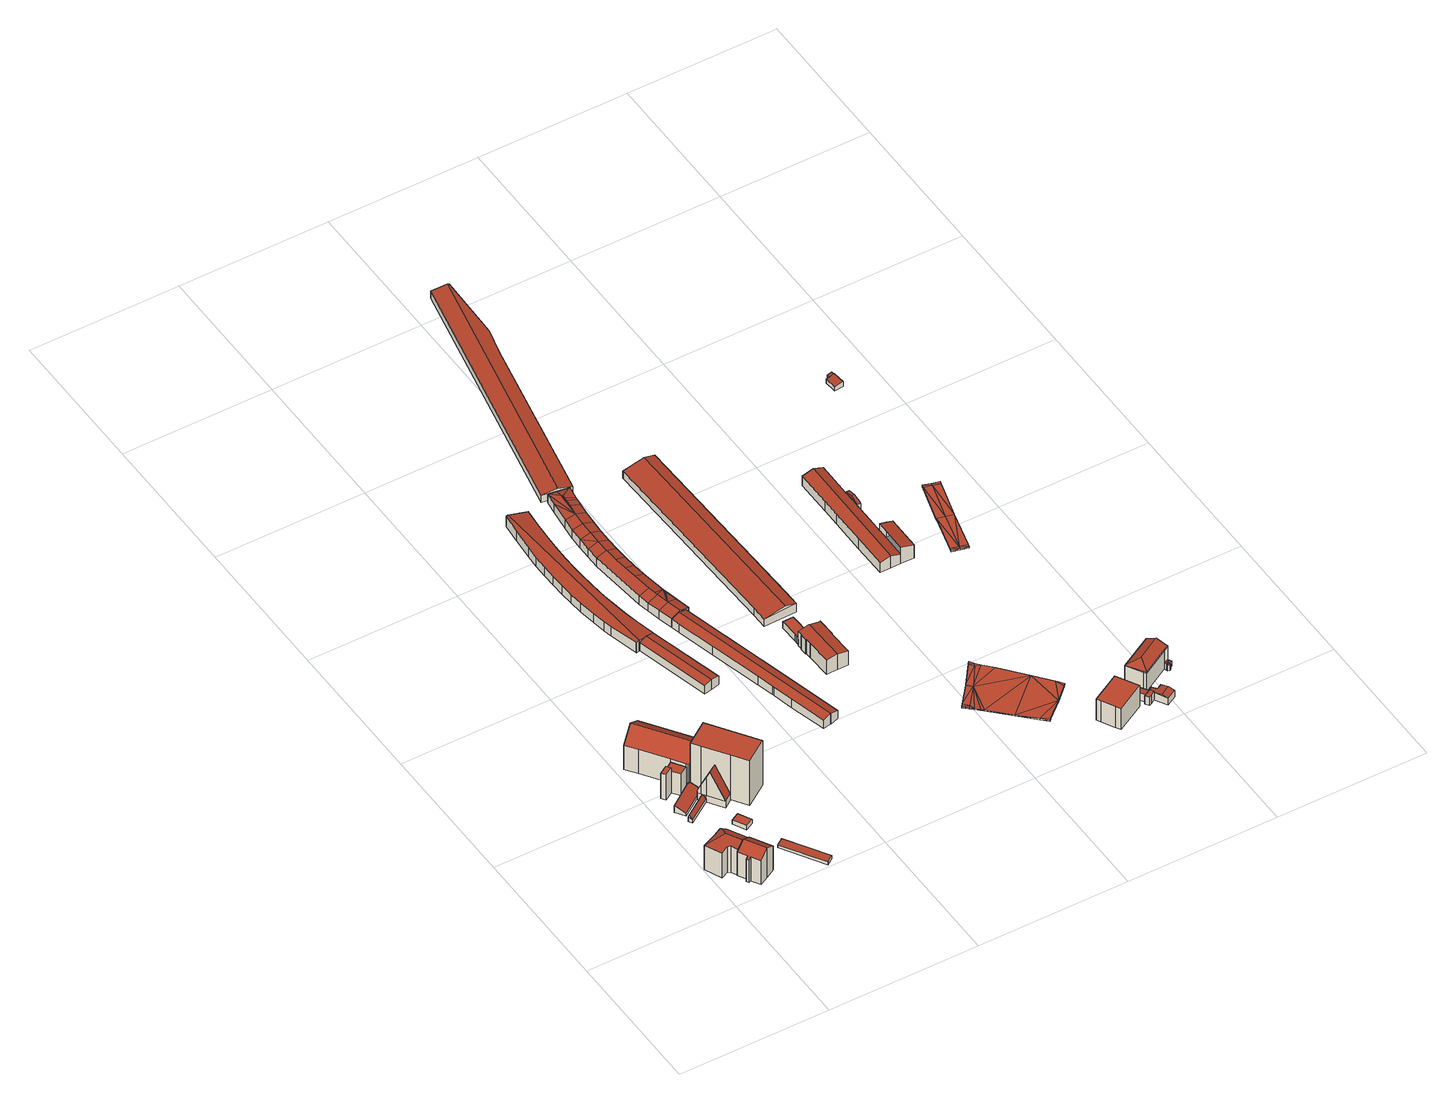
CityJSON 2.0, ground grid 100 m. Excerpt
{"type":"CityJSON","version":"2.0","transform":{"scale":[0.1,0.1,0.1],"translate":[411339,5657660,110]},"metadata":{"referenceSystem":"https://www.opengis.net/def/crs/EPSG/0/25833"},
"CityObjects":{
"building1":{"type":"Building","attributes":{"Dachtyp_tdc":"tdcFreeFormRoof","Gemeindeschluessel":14612000,"Dachneigung":10.43,"QualitaetDacherkennung":31,"Geometrietyp2DReferenz":"3000","measuredHeight":21.7,"function":"31001_9998","roofType":"5000"},"geometry":[{"type":"Solid","lod":"2","boundaries":[[[[0,1,2,3]],[[1,4,5,2]],[[4,6,7,5]],[[8,9,10,11,12,13,6,14]],[[15,16,8,14,4,1,0]],[[16,17,18,9,8]],[[6,4,14]],[[18,10,9]],[[15,17,16]],[[7,19,20,21,22,23,24,25,3,2,5]],[[6,13,19,7]],[[13,12,20,19]],[[12,11,21,20]],[[11,10,22,21]],[[10,18,23,22]],[[18,17,24,23]],[[17,15,25,24]],[[15,0,3,25]]]],"semantics":{"surfaces":[{"type":"WallSurface"},{"type":"RoofSurface"},{"type":"GroundSurface"}],"values":[[0,0,0,1,1,1,0,0,0,2,0,0,0,0,0,0,0,0]]}}]},
"building2":{"type":"Building","attributes":{"Dachtyp_tdc":"tdcGableRoof","Gemeindeschluessel":14612000,"Dachneigung":31.6,"QualitaetDacherkennung":66,"Geometrietyp2DReferenz":"3000","measuredHeight":22.95,"function":"31001_9998","roofType":"3100"},"geometry":[{"type":"Solid","lod":"2","boundaries":[[[[26,27,28,29]],[[27,30,31,28]],[[30,32,33,31]],[[32,34,35,33]],[[34,36,37,35]],[[36,38,39,37]],[[38,40,41,39]],[[40,42,43,41]],[[42,44,45,43]],[[44,46,47,45]],[[46,26,29,47]],[[42,40,38,36]],[[36,34,32,30,27,26,46,44,42]],[[29,28,31,33,35,37,39,41,43,45,47]]]],"semantics":{"surfaces":[{"type":"WallSurface"},{"type":"RoofSurface"},{"type":"GroundSurface"}],"values":[[0,0,0,0,0,0,0,0,0,0,0,1,1,2]]}}]},
"building3":{"type":"Building","attributes":{"Gemeindeschluessel":14612000,"Geometrietyp2DReferenz":"3000","function":"31001_2000","roofType":"9999"},"children":["building3-1","building3-2"]},
"building3-1":{"type":"BuildingPart","attributes":{"Dachtyp_tdc":"tdcPolyFlatRoof","Dachneigung":0,"QualitaetDacherkennung":58,"Geometrietyp2DReferenz":"3000","measuredHeight":19.87,"roofType":"1000"},"parents":["building3"],"geometry":[{"type":"MultiSurface","lod":"2","boundaries":[[[48,49,50,51,52]],[[49,53,54,50]],[[53,55,56,57,54]],[[55,53,49,48]],[[51,50,54,57]]],"semantics":{"surfaces":[{"type":"WallSurface"},{"type":"RoofSurface"},{"type":"GroundSurface"}],"values":[0,0,0,1,2]}}]},
"building3-2":{"type":"BuildingPart","attributes":{"Dachtyp_tdc":"tdcPolyFlatRoof","Dachneigung":0,"QualitaetDacherkennung":61,"Geometrietyp2DReferenz":"3000","measuredHeight":16.93,"roofType":"1000"},"parents":["building3"],"geometry":[{"type":"MultiSurface","lod":"2","boundaries":[[[58,59,60,61]],[[59,62,63,60]],[[62,52,51,63]],[[56,58,61,57]],[[56,52,62,59,58]],[[61,60,63,51,57]]],"semantics":{"surfaces":[{"type":"WallSurface"},{"type":"RoofSurface"},{"type":"GroundSurface"}],"values":[0,0,0,0,1,2]}}]},
"building4":{"type":"Building","attributes":{"Gemeindeschluessel":14612000,"Geometrietyp2DReferenz":"3000","function":"31001_2000","roofType":"9999"},"children":["building4-1","building4-2","building4-3"]},
"building4-1":{"type":"BuildingPart","attributes":{"Dachtyp_tdc":"tdcGableRoof","Dachneigung":23.73,"QualitaetDacherkennung":11,"Geometrietyp2DReferenz":"3000","measuredHeight":5.18,"roofType":"3100"},"parents":["building4"],"geometry":[{"type":"MultiSurface","lod":"2","boundaries":[[[64,65,66,67]],[[65,68,69,66]],[[68,70,71,69]],[[70,72,73,71]],[[74,75,76,77]],[[75,78,79,76]],[[78,80,81,79]],[[80,82,83,81]],[[82,84,85,83]],[[84,64,67,85]],[[80,78,75,74,72,70,68,65,64]],[[64,84,82,80]],[[67,66,69,71,73,77,76,79,81,83,85]]],"semantics":{"surfaces":[{"type":"WallSurface"},{"type":"RoofSurface"},{"type":"GroundSurface"}],"values":[0,0,0,0,0,0,0,0,0,0,1,1,2]}}]},
"building4-2":{"type":"BuildingPart","attributes":{"Dachtyp_tdc":"tdcGableRoof","Dachneigung":48.35,"QualitaetDacherkennung":16,"Geometrietyp2DReferenz":"3000","measuredHeight":4.82,"roofType":"3100"},"parents":["building4"],"geometry":[{"type":"MultiSurface","lod":"2","boundaries":[[[86,87,88,89]],[[87,90,91,88]],[[90,92,93,91]],[[90,87,94]],[[87,86,95,94]],[[92,90,94,95]],[[89,88,91,93]]],"semantics":{"surfaces":[{"type":"WallSurface"},{"type":"RoofSurface"},{"type":"GroundSurface"}],"values":[0,0,0,0,1,1,2]}}]},
"building4-3":{"type":"BuildingPart","attributes":{"Dachtyp_tdc":"tdcGableRoof","Dachneigung":63.85,"QualitaetDacherkennung":2,"Geometrietyp2DReferenz":"3000","measuredHeight":24.19,"roofType":"3100"},"parents":["building4"],"geometry":[{"type":"MultiSurface","lod":"2","boundaries":[[[96,97,86,89,98]],[[99,100,101,93,92]],[[100,102,74,77,101]],[[103,104,105,73,72]],[[104,96,98,105]],[[104,106,107,108]],[[109,110,111,112,107,106,113]],[[102,109,113,103]],[[103,113,106,104]],[[97,112,111,99]],[[96,108,107,112,97]],[[99,111,110,100]],[[100,110,109,102]],[[104,108,96]],[[98,89,93,101,77,73,105]]],"semantics":{"surfaces":[{"type":"WallSurface"},{"type":"RoofSurface"},{"type":"GroundSurface"}],"values":[0,0,0,0,0,1,1,0,0,0,0,0,0,0,2]}}]},
"building5":{"type":"Building","attributes":{"Dachtyp_tdc":"tdcPolyFlatRoof","Gemeindeschluessel":14612000,"Dachneigung":0,"QualitaetDacherkennung":74,"Geometrietyp2DReferenz":"3000","measuredHeight":3.45,"function":"31001_2000","roofType":"1000"},"geometry":[{"type":"Solid","lod":"2","boundaries":[[[[114,115,116,117]],[[115,118,119,116]],[[118,120,121,119]],[[120,114,117,121]],[[120,118,115,114]],[[117,116,119,121]]]],"semantics":{"surfaces":[{"type":"WallSurface"},{"type":"RoofSurface"},{"type":"GroundSurface"}],"values":[[0,0,0,0,1,2]]}}]},
"building6":{"type":"Building","attributes":{"Dachtyp_tdc":"tdcFreeFormRoof","Gemeindeschluessel":14612000,"Dachneigung":44.03,"QualitaetDacherkennung":47,"Geometrietyp2DReferenz":"3000","measuredHeight":28.09,"function":"31001_2000","roofType":"5000"},"geometry":[{"type":"Solid","lod":"2","boundaries":[[[[122,123,124,125]],[[126,127,128]],[[129,130,131,127,126]],[[132,133,130,129]],[[125,124,133,132]],[[134,135,136,137,138,139,140,141,142,143]],[[128,144,135,134]],[[144,145,136,135]],[[145,146,137,136]],[[146,147,138,137]],[[147,122,139,138]],[[122,125,140,139]],[[125,132,141,140]],[[132,129,142,141]],[[129,126,143,142]],[[126,128,134,143]],[[133,124,123,131,130]],[[128,127,131,123,122,147,146,145,144]]]],"semantics":{"surfaces":[{"type":"WallSurface"},{"type":"GroundSurface"},{"type":"RoofSurface"}],"values":[[0,0,0,0,0,1,0,0,0,0,0,0,0,0,0,0,2,2]]}}]},
"building7":{"type":"Building","attributes":{"Dachtyp_tdc":"tdcPolyFlatRoof","Gemeindeschluessel":14612000,"Dachneigung":4.52,"QualitaetDacherkennung":61,"Geometrietyp2DReferenz":"3000","measuredHeight":2.55,"function":"31001_2463","roofType":"2100"},"geometry":[{"type":"Solid","lod":"2","boundaries":[[[[148,149,150,151,152]],[[153,154,155,156,157]],[[152,151,154,153]],[[151,150,155,154]],[[150,149,156,155]],[[149,148,157,156]],[[148,152,153,157]]]],"semantics":{"surfaces":[{"type":"RoofSurface"},{"type":"GroundSurface"},{"type":"WallSurface"}],"values":[[0,1,2,2,2,2,2]]}}]},
"building8":{"type":"Building","attributes":{"Dachtyp_tdc":"tdcPolyFlatRoof","Gemeindeschluessel":14612000,"Dachneigung":0,"QualitaetDacherkennung":86,"Geometrietyp2DReferenz":"3000","measuredHeight":35.13,"function":"31001_2000","roofType":"1000"},"geometry":[{"type":"Solid","lod":"2","boundaries":[[[[158,159,160,161]],[[159,162,163,160]],[[162,164,165,163]],[[164,166,167,165]],[[166,168,169,167]],[[168,158,161,169]],[[168,166,164,162,159,158]],[[161,160,163,165,167,169]]]],"semantics":{"surfaces":[{"type":"WallSurface"},{"type":"RoofSurface"},{"type":"GroundSurface"}],"values":[[0,0,0,0,0,0,1,2]]}}]},
"building9":{"type":"Building","attributes":{"Dachtyp_tdc":"tdcFreeFormRoof","Gemeindeschluessel":14612000,"Dachneigung":14.2,"QualitaetDacherkennung":96,"Geometrietyp2DReferenz":"3000","measuredHeight":7.87,"function":"31001_2000","roofType":"5000"},"geometry":[{"type":"Solid","lod":"2","boundaries":[[[[170,171,172,173]],[[171,174,175,172]],[[174,176,177,175]],[[176,178,179,177]],[[178,180,181,179]],[[180,182,183,181]],[[174,171,170,184]],[[182,180,178,176,174,184,185]],[[183,186,187,173,172,175,177,179,181]],[[184,170,173,187]],[[182,185,186,183]],[[185,184,187,186]]]],"semantics":{"surfaces":[{"type":"WallSurface"},{"type":"RoofSurface"},{"type":"GroundSurface"}],"values":[[0,0,0,0,0,0,1,1,2,0,0,0]]}}]},
"building10":{"type":"Building","attributes":{"Dachtyp_tdc":"tdcFreeFormRoof","Gemeindeschluessel":14612000,"Dachneigung":10.04,"QualitaetDacherkennung":33,"Geometrietyp2DReferenz":"3000","measuredHeight":8.33,"function":"31001_2000","roofType":"5000"},"geometry":[{"type":"Solid","lod":"2","boundaries":[[[[188,189,190,191]],[[189,192,193,190]],[[192,194,195,193]],[[194,196,197,195]],[[196,198,199,197]],[[198,200,201,199]],[[200,202,203,201]],[[202,204,205,203]],[[204,206,207,205]],[[206,208,209,207]],[[208,210,211,209]],[[210,212,213,211]],[[212,214,215,213]],[[214,216,217,215]],[[216,218,219,217]],[[218,220,221,219]],[[220,222,223,221]],[[222,224,225,223]],[[224,226,227,225]],[[226,228,229,227]],[[228,230,231,229]],[[230,232,233,231]],[[232,234,235,233]],[[234,236,237,235]],[[236,238,239,237]],[[238,240,241,239]],[[240,242,243,241]],[[242,244,245,243]],[[244,246,247,245]],[[246,248,249,247]],[[248,250,251,249]],[[250,252,253,251]],[[252,254,255,253]],[[254,256,257,255]],[[256,188,191,257]],[[240,238,236,234,232,230,258,259,256,254,252,250,248,246,244,242]],[[196,194,192,189,188,259,258,228,226,224,222,220,218,216,214,212,210,208,206,204,202,200,198]],[[230,228,258]],[[188,256,259]],[[191,190,193,195,197,199,201,203,205,207,209,211,213,215,217,219,221,223,225,227,229,231,233,235,237,239,241,243,245,247,249,251,253,255,257]]]],"semantics":{"surfaces":[{"type":"WallSurface"},{"type":"RoofSurface"},{"type":"GroundSurface"}],"values":[[0,0,0,0,0,0,0,0,0,0,0,0,0,0,0,0,0,0,0,0,0,0,0,0,0,0,0,0,0,0,0,0,0,0,0,1,1,0,0,2]]}}]},
"building11":{"type":"Building","attributes":{"Dachtyp_tdc":"tdcGableRoof","Gemeindeschluessel":14612000,"Dachneigung":17.45,"QualitaetDacherkennung":96,"Geometrietyp2DReferenz":"3000","measuredHeight":8.22,"function":"31001_2000","roofType":"3100"},"geometry":[{"type":"Solid","lod":"2","boundaries":[[[[260,261,262,263]],[[261,264,265,262]],[[264,266,267,265]],[[266,268,269,267]],[[268,270,271,269]],[[270,272,273,271]],[[272,274,275,273]],[[274,276,277,275]],[[276,278,279,277]],[[278,280,281,279]],[[280,282,283,281]],[[282,284,285,283]],[[284,286,287,285]],[[286,288,289,287]],[[288,290,291,289]],[[290,260,263,291]],[[286,284,282,280,278,276,274]],[[274,272,270,268,266,264,261,260,290,288,286]],[[263,262,265,267,269,271,273,275,277,279,281,283,285,287,289,291]]]],"semantics":{"surfaces":[{"type":"WallSurface"},{"type":"RoofSurface"},{"type":"GroundSurface"}],"values":[[0,0,0,0,0,0,0,0,0,0,0,0,0,0,0,0,1,1,2]]}}]},
"building12":{"type":"Building","attributes":{"Dachtyp_tdc":"tdcFreeFormRoof","Gemeindeschluessel":14612000,"Dachneigung":17.55,"QualitaetDacherkennung":87,"Geometrietyp2DReferenz":"3000","measuredHeight":8.69,"function":"31001_2000","roofType":"5000"},"geometry":[{"type":"Solid","lod":"2","boundaries":[[[[292,293,294,295]],[[293,296,297,294]],[[296,298,299,297]],[[298,300,301,299]],[[300,302,303,301]],[[302,304,305,303]],[[304,306,307,305]],[[306,308,309,307]],[[308,310,311,309]],[[310,312,313,311]],[[312,314,315,313]],[[314,316,317,315]],[[316,318,319,317]],[[318,320,321,319]],[[320,322,323,321]],[[322,324,325,323]],[[324,272,326,325]],[[272,327,328,326]],[[327,329,330,328]],[[329,331,332,330]],[[331,333,334,332]],[[333,335,336,334]],[[337,338,339,340,341,342,333,331]],[[343,344,337,331,329]],[[345,343,329,327]],[[346,347,345,327,272]],[[335,348,349,336]],[[348,350,351,349]],[[350,352,353,351]],[[352,354,355,353]],[[354,356,357,355]],[[356,358,359,357]],[[358,292,295,359]],[[324,346,272]],[[346,324,322]],[[347,346,322,320]],[[318,347,320]],[[316,345,347]],[[316,343,345]],[[343,316,344]],[[338,337,344,316,314]],[[339,338,314,312]],[[340,339,312,310]],[[341,340,310,308]],[[360,361,342,341,308,306]],[[362,360,306,304]],[[363,362,304,302]],[[364,365,363,302,300]],[[366,364,300,298]],[[367,366,298,296]],[[368,367,296,293]],[[369,368,293,292]],[[370,369,292,358]],[[370,358,356]],[[370,368,369]],[[370,367,368]],[[370,366,367]],[[370,364,366]],[[370,365,364]],[[356,365,370]],[[354,365,356]],[[365,354,352]],[[363,365,352,350]],[[362,363,350,348]],[[362,348,360]],[[348,361,360]],[[361,348,335]],[[342,361,335,333]],[[336,349,351,353,355,357,359,295,294,297,299,301,303,305,307,309,311,313,315,317,319,321,323,325,326,328,330,332,334]],[[316,347,318]]]],"semantics":{"surfaces":[{"type":"WallSurface"},{"type":"RoofSurface"},{"type":"GroundSurface"}],"values":[[0,0,0,0,0,0,0,0,0,0,0,0,0,0,0,0,0,0,0,0,0,0,1,1,1,1,0,0,0,0,0,0,0,0,0,1,1,1,1,1,1,1,1,1,1,1,1,1,1,1,1,1,1,1,1,1,1,1,1,1,1,1,1,1,1,1,1,1,2,1]]}}]},
"building13":{"type":"Building","attributes":{"Gemeindeschluessel":14612000,"Geometrietyp2DReferenz":"3000","function":"31001_2000","roofType":"9999"},"children":["building13-1","building13-2"]},
"building13-1":{"type":"BuildingPart","attributes":{"Dachtyp_tdc":"tdcGableRoof","Dachneigung":11.07,"QualitaetDacherkennung":82,"Geometrietyp2DReferenz":"3000","measuredHeight":12.51,"roofType":"3100"},"parents":["building13"],"geometry":[{"type":"MultiSurface","lod":"2","boundaries":[[[371,372,373,374]],[[372,375,376,373]],[[375,377,378,376]],[[377,379,380,378]],[[379,381,382,380]],[[381,383,384,382]],[[383,385,386,384]],[[385,387,388,389,386]],[[390,391,392,393,394]],[[391,395,396,392]],[[397,387,385,383,381,379,377,375,372,371]],[[371,398,399,400,401,395,391,390,397]],[[396,402,403,404,405,374,373,376,378,380,382,384,386,389,406,393,392]],[[395,401,402,396]],[[401,400,403,402]],[[400,399,404,403]],[[399,398,405,404]],[[398,371,374,405]]],"semantics":{"surfaces":[{"type":"WallSurface"},{"type":"RoofSurface"},{"type":"GroundSurface"}],"values":[0,0,0,0,0,0,0,0,0,0,1,1,2,0,0,0,0,0]}}]},
"building13-2":{"type":"BuildingPart","attributes":{"Dachtyp_tdc":"tdcPolyFlatRoof","Dachneigung":0,"QualitaetDacherkennung":95,"Geometrietyp2DReferenz":"3000","measuredHeight":4.83,"roofType":"1000"},"parents":["building13"],"geometry":[{"type":"MultiSurface","lod":"2","boundaries":[[[388,407,408,389]],[[407,409,410,408]],[[409,411,412,410]],[[411,413,414,412]],[[413,415,416,414]],[[415,417,418,416]],[[417,394,393,418]],[[417,415,413,411,409,407,388,419,394]],[[393,406,389,408,410,412,414,416,418]]],"semantics":{"surfaces":[{"type":"WallSurface"},{"type":"RoofSurface"},{"type":"GroundSurface"}],"values":[0,0,0,0,0,0,0,1,2]}}]},
"building14":{"type":"Building","attributes":{"Dachtyp_tdc":"tdcFreeFormRoof","Gemeindeschluessel":14612000,"Dachneigung":11.44,"QualitaetDacherkennung":81,"Geometrietyp2DReferenz":"3000","measuredHeight":8.37,"function":"31001_2000","roofType":"5000"},"geometry":[{"type":"Solid","lod":"2","boundaries":[[[[420,421,422,423]],[[421,424,425,422]],[[424,426,427,425]],[[426,428,429,427]],[[428,430,431,429]],[[430,432,433,431]],[[432,420,423,433]],[[426,424,421,434,435]],[[428,435,434,420,432,430]],[[421,420,434]],[[428,426,435]],[[423,422,425,427,429,431,433]]]],"semantics":{"surfaces":[{"type":"WallSurface"},{"type":"RoofSurface"},{"type":"GroundSurface"}],"values":[[0,0,0,0,0,0,0,1,1,0,0,2]]}}]},
"building15":{"type":"Building","attributes":{"Dachtyp_tdc":"tdcFreeFormRoof","Gemeindeschluessel":14612000,"Dachneigung":10.99,"QualitaetDacherkennung":85,"Geometrietyp2DReferenz":"3000","measuredHeight":7.46,"function":"31001_2000","roofType":"5000"},"geometry":[{"type":"Solid","lod":"2","boundaries":[[[[436,437,438,439]],[[437,440,441,438]],[[440,442,443,441]],[[442,444,445,443]],[[446,447,436,448]],[[440,437,447,446,444,442]],[[448,444,446]],[[437,436,447]],[[445,449,439,438,441,443]],[[444,448,449,445]],[[448,436,439,449]]]],"semantics":{"surfaces":[{"type":"WallSurface"},{"type":"RoofSurface"},{"type":"GroundSurface"}],"values":[[0,0,0,0,1,1,0,0,2,0,0]]}}]},
"building16":{"type":"Building","attributes":{"Erfassungsdatum_Objekt":"2021-12-02","BodenHoehe":115.44,"gemHoehe":0,"BauwerkHoehe":1,"Gemeindeschluessel":"14612000","Geometrietyp2DReferenz":"3000","measuredHeight":1,"function":"53001_1800"},"geometry":[{"type":"MultiSurface","lod":"2","boundaries":[[[450,451,452]],[[452,451,453]],[[452,453,454]],[[455,451,456]],[[456,451,457]],[[458,459,460]],[[450,457,451]],[[461,462,463]],[[461,463,464]],[[464,463,465]],[[464,465,466]],[[467,466,465]],[[467,465,459]],[[467,459,468]],[[468,459,458]],[[468,458,469]],[[470,463,462]],[[465,463,470]],[[465,470,471]],[[465,471,472]],[[456,473,455]],[[465,472,450]],[[465,450,474]],[[465,474,460]],[[465,460,459]],[[450,472,457]],[[462,461,475]],[[462,475,476]],[[461,464,477]],[[461,477,475]],[[464,466,478]],[[464,478,477]],[[466,467,479]],[[466,479,478]],[[467,468,480]],[[467,480,479]],[[468,469,481]],[[468,481,480]],[[469,458,482]],[[469,482,481]],[[458,460,483]],[[458,483,482]],[[460,474,484]],[[460,484,483]],[[474,450,485]],[[474,485,484]],[[450,452,486]],[[450,486,485]],[[452,454,487]],[[452,487,486]],[[454,453,488]],[[454,488,487]],[[453,451,489]],[[453,489,488]],[[451,455,490]],[[451,490,489]],[[455,491,490]],[[473,456,492]],[[473,492,491]],[[456,457,493]],[[456,493,492]],[[457,472,494]],[[457,494,493]],[[472,471,495]],[[472,495,494]],[[471,470,496]],[[471,496,495]],[[470,462,476]],[[470,476,496]],[[455,473,491]],[[497,476,475]],[[477,497,475]],[[498,497,477]],[[478,498,477]],[[498,478,479]],[[499,498,479]],[[480,499,479]],[[482,499,480]],[[481,482,480]],[[476,497,496]],[[496,497,498]],[[495,496,498]],[[494,495,498]],[[490,491,492]],[[485,494,498]],[[483,484,498]],[[499,483,498]],[[493,494,485]],[[489,493,485]],[[486,489,485]],[[488,489,486]],[[487,488,486]],[[492,489,490]],[[493,489,492]],[[483,499,482]],[[484,485,498]]],"semantics":{"surfaces":[{"type":"RoofSurface"},{"type":"WallSurface"},{"type":"GroundSurface"}],"values":[0,0,0,0,0,0,0,0,0,0,0,0,0,0,0,0,0,0,0,0,0,0,0,0,0,0,1,1,1,1,1,1,1,1,1,1,1,1,1,1,1,1,1,1,1,1,1,1,1,1,1,1,1,1,1,1,1,1,1,1,1,1,1,1,1,1,1,1,1,1,2,2,2,2,2,2,2,2,2,2,2,2,2,2,2,2,2,2,2,2,2,2,2,2,2,2]}}]},
"building17":{"type":"Building","attributes":{"Dachtyp_tdc":"tdcPolyFlatRoof","Gemeindeschluessel":14612000,"Dachneigung":0,"QualitaetDacherkennung":19,"Geometrietyp2DReferenz":"3000","measuredHeight":16.51,"function":"31001_9998","roofType":"1000"},"geometry":[{"type":"Solid","lod":"2","boundaries":[[[[500,501,502,503]],[[501,504,505,502]],[[504,506,507,505]],[[506,508,509,507]],[[508,510,511,509]],[[510,500,503,511]],[[510,508,506,504,501,500]],[[503,502,505,507,509,511]]]],"semantics":{"surfaces":[{"type":"WallSurface"},{"type":"RoofSurface"},{"type":"GroundSurface"}],"values":[[0,0,0,0,0,0,1,2]]}}]},
"building18":{"type":"Building","attributes":{"Dachtyp_tdc":"tdcPolyFlatRoof","Gemeindeschluessel":14612000,"Dachneigung":7.41,"QualitaetDacherkennung":74,"Geometrietyp2DReferenz":"3000","measuredHeight":6.03,"function":"31001_9998","roofType":"2100"},"geometry":[{"type":"Solid","lod":"2","boundaries":[[[[512,513,514,515]],[[513,516,517,514]],[[516,518,519,517]],[[518,520,521,519]],[[520,512,515,521]],[[520,518,516,513,512]],[[515,514,517,519,521]]]],"semantics":{"surfaces":[{"type":"WallSurface"},{"type":"RoofSurface"},{"type":"GroundSurface"}],"values":[[0,0,0,0,0,1,2]]}}]},
"building19":{"type":"Building","attributes":{"Dachtyp_tdc":"tdcPolyFlatRoof","Gemeindeschluessel":14612000,"Dachneigung":0,"QualitaetDacherkennung":42,"Geometrietyp2DReferenz":"3000","measuredHeight":6.32,"function":"31001_9998","roofType":"1000"},"geometry":[{"type":"Solid","lod":"2","boundaries":[[[[522,523,524,525]],[[522,526,527,528,529,523]],[[524,530,531,532,533,525]],[[523,529,530,524]],[[529,528,531,530]],[[528,527,532,531]],[[527,526,533,532]],[[526,522,525,533]]]],"semantics":{"surfaces":[{"type":"WallSurface"},{"type":"RoofSurface"},{"type":"GroundSurface"}],"values":[[0,1,2,0,0,0,0,0]]}}]},
"building20":{"type":"Building","attributes":{"Gemeindeschluessel":14612000,"Geometrietyp2DReferenz":"3000","function":"31001_9998","roofType":"9999"},"children":["building20-1","building20-2","building20-3"]},
"building20-1":{"type":"BuildingPart","attributes":{"Dachtyp_tdc":"tdcHipAndGableRoof","Dachneigung":10.29,"QualitaetDacherkennung":41,"Geometrietyp2DReferenz":"3000","measuredHeight":9.18,"roofType":"5000"},"parents":["building20"],"geometry":[{"type":"MultiSurface","lod":"2","boundaries":[[[534,535,536,537,538]],[[535,539,540,536]],[[539,541,542,540]],[[541,543,544,545,542]],[[534,546,547]],[[548,549,550,547,546]],[[534,547,550,535]],[[539,549,548,541]],[[535,550,549,539]],[[541,548,546,543]],[[543,546,534]],[[545,537,536,540,542]]],"semantics":{"surfaces":[{"type":"WallSurface"},{"type":"RoofSurface"},{"type":"GroundSurface"}],"values":[0,0,0,0,1,1,1,0,0,0,0,2]}}]},
"building20-2":{"type":"BuildingPart","attributes":{"Dachtyp_tdc":"tdcPolyFlatRoof","Dachneigung":14.45,"QualitaetDacherkennung":57,"Geometrietyp2DReferenz":"3000","measuredHeight":12.69,"roofType":"2100"},"parents":["building20"],"geometry":[{"type":"MultiSurface","lod":"2","boundaries":[[[551,552,553,554,555]],[[552,556,557,553]],[[556,558,559,557]],[[558,560,561,562,559]],[[558,556,552,551,560]],[[562,554,553,557,559]]],"semantics":{"surfaces":[{"type":"WallSurface"},{"type":"RoofSurface"},{"type":"GroundSurface"}],"values":[0,0,0,0,1,2]}}]},
"building20-3":{"type":"BuildingPart","attributes":{"Dachtyp_tdc":"tdcGableRoof","Dachneigung":16.32,"QualitaetDacherkennung":34,"Geometrietyp2DReferenz":"3000","measuredHeight":9.53,"roofType":"3100"},"parents":["building20"],"geometry":[{"type":"MultiSurface","lod":"2","boundaries":[[[561,563,564,562]],[[563,565,566,564]],[[565,567,568,566]],[[567,569,570,568]],[[569,571,572,570]],[[571,573,574,572]],[[573,575,576,574]],[[575,577,578,576]],[[577,538,537,578]],[[575,573,571,569,567,565,563]],[[563,561,555,579,580,581,582,544,538,577,575]],[[545,583,584,585,586,554,562,564,566,568,570,572,574,576,578,537]],[[544,582,583,545]],[[582,581,584,583]],[[581,580,585,584]],[[580,579,586,585]],[[579,555,554,586]]],"semantics":{"surfaces":[{"type":"WallSurface"},{"type":"RoofSurface"},{"type":"GroundSurface"}],"values":[0,0,0,0,0,0,0,0,0,1,1,2,0,0,0,0,0]}}]},
"building21":{"type":"Building","attributes":{"Dachtyp_tdc":"tdcFreeFormRoof","Gemeindeschluessel":14612000,"Dachneigung":10.29,"QualitaetDacherkennung":51,"Geometrietyp2DReferenz":"3000","measuredHeight":6.63,"function":"31001_9998","roofType":"5000"},"geometry":[{"type":"Solid","lod":"2","boundaries":[[[[587,588,521,589]],[[588,590,519,521]],[[590,591,592,519]],[[591,593,594,592]],[[593,595,596,594]],[[595,597,598,596]],[[597,599,600,598]],[[599,587,589,600]],[[599,597,601,602]],[[601,595,593,591,590,588,587,602]],[[597,595,601]],[[587,599,602]],[[589,521,519,592,594,596,598,600]]]],"semantics":{"surfaces":[{"type":"WallSurface"},{"type":"RoofSurface"},{"type":"GroundSurface"}],"values":[[0,0,0,0,0,0,0,0,1,1,0,0,2]]}}]},
"building22":{"type":"Building","attributes":{"name":"Hotel Bayerischer Hof","Gemeindeschluessel":14612000,"Geometrietyp2DReferenz":"3000","function":"31001_2071","roofType":"9999"},"children":["building22-1","building22-2"]},
"building22-1":{"type":"BuildingPart","attributes":{"Dachtyp_tdc":"tdcHipAndGableRoof","Dachneigung":21.09,"QualitaetDacherkennung":46,"Geometrietyp2DReferenz":"3000","measuredHeight":17.87,"roofType":"5000"},"parents":["building22"],"geometry":[{"type":"MultiSurface","lod":"2","boundaries":[[[603,604,605,606]],[[607,608,609,610]],[[606,605,611,612]],[[612,611,613]],[[614,615,616,617,618,619]],[[603,614,620]],[[603,606,615,614]],[[606,612,616,615]],[[612,613,617,616]],[[613,607,618,617]],[[607,610,621,619,618]],[[613,611,605,622]],[[609,608,622,605,604]],[[607,613,622,608]],[[610,609,604,603]]],"semantics":{"surfaces":[{"type":"WallSurface"},{"type":"GroundSurface"},{"type":"RoofSurface"}],"values":[0,0,0,0,1,0,0,0,0,0,0,2,2,2,0]}}]},
"building22-2":{"type":"BuildingPart","attributes":{"Dachtyp_tdc":"tdcFreeFormRoof","Dachneigung":24.59,"QualitaetDacherkennung":22,"Geometrietyp2DReferenz":"3000","measuredHeight":5.08,"roofType":"5000"},"parents":["building22"],"geometry":[{"type":"MultiSurface","lod":"2","boundaries":[[[623,624,625,626]],[[624,627,628,625]],[[627,629,630,628]],[[629,631,632,630]],[[631,633,634,632]],[[633,635,636,634]],[[635,620,614,636]],[[621,623,626,619]],[[637,638,621,620]],[[639,637,620,635]],[[640,641,639,635,633]],[[640,633,631]],[[642,641,640,631,629]],[[642,629,627]],[[637,639,641,642,627,624]],[[638,637,624,623]],[[638,623,621]],[[626,625,628,630,632,634,636,614,619]]],"semantics":{"surfaces":[{"type":"WallSurface"},{"type":"RoofSurface"},{"type":"GroundSurface"}],"values":[0,0,0,0,0,0,0,0,1,1,1,1,1,1,1,1,1,2]}}]},
"building23":{"type":"Building","attributes":{"Erfassungsdatum_Objekt":"2021-12-02","BodenHoehe":114.56,"gemHoehe":0,"BauwerkHoehe":1,"Breite":10.5,"Gemeindeschluessel":"14612000","Geometrietyp2DReferenz":"3000","measuredHeight":1,"function":"53001_1800"},"geometry":[{"type":"MultiSurface","lod":"2","boundaries":[[[643,644,645]],[[643,645,646]],[[647,648,646]],[[646,648,643]],[[649,650,647]],[[649,647,651]],[[647,650,648]],[[652,649,651]],[[652,651,653]],[[646,645,654]],[[646,654,655]],[[647,646,656]],[[656,646,655]],[[651,647,656]],[[651,656,657]],[[653,651,657]],[[653,657,658]],[[645,644,659]],[[645,659,660]],[[644,643,661]],[[644,661,659]],[[643,648,662]],[[643,662,661]],[[648,650,663]],[[648,663,662]],[[650,649,664]],[[650,664,663]],[[649,652,665]],[[649,665,664]],[[652,653,666]],[[652,666,665]],[[653,658,667]],[[653,667,666]],[[658,657,668]],[[658,668,667]],[[657,656,669]],[[656,655,670]],[[656,670,669]],[[655,654,671]],[[655,671,670]],[[654,645,660]],[[654,660,671]],[[657,669,668]],[[660,659,661]],[[672,660,661]],[[672,662,673]],[[661,662,672]],[[673,663,664]],[[674,673,664]],[[662,663,673]],[[674,664,665]],[[666,674,665]],[[671,660,672]],[[670,671,672]],[[669,672,673]],[[670,672,669]],[[669,673,674]],[[668,669,674]],[[668,674,666]],[[667,668,666]]],"semantics":{"surfaces":[{"type":"RoofSurface"},{"type":"WallSurface"},{"type":"GroundSurface"}],"values":[0,0,0,0,0,0,0,0,0,0,0,0,0,0,0,0,0,1,1,1,1,1,1,1,1,1,1,1,1,1,1,1,1,1,1,1,1,1,1,1,1,1,1,2,2,2,2,2,2,2,2,2,2,2,2,2,2,2,2,2]}}]},
"building24":{"type":"Building","attributes":{"Gemeindeschluessel":14612000,"Geometrietyp2DReferenz":"3000","function":"31001_9998","roofType":"9999"},"children":["building24-1","building24-2"]},
"building24-1":{"type":"BuildingPart","attributes":{"Dachtyp_tdc":"tdcPolyFlatRoof","Dachneigung":5.96,"QualitaetDacherkennung":71,"Geometrietyp2DReferenz":"3000","measuredHeight":3.78,"roofType":"2100"},"parents":["building24"],"geometry":[{"type":"MultiSurface","lod":"2","boundaries":[[[675,676,677,678,679]],[[680,681,682,683,684]],[[681,685,686,682]],[[685,675,679,686]],[[685,681,680,676,675]],[[679,678,683,682,686]]],"semantics":{"surfaces":[{"type":"WallSurface"},{"type":"RoofSurface"},{"type":"GroundSurface"}],"values":[0,0,0,0,1,2]}}]},
"building24-2":{"type":"BuildingPart","attributes":{"Dachtyp_tdc":"tdcPolyFlatRoof","Dachneigung":7.46,"QualitaetDacherkennung":75,"Geometrietyp2DReferenz":"3000","measuredHeight":3.17,"roofType":"2100"},"parents":["building24"],"geometry":[{"type":"MultiSurface","lod":"2","boundaries":[[[677,687,688,678]],[[687,689,690,688]],[[689,684,683,690]],[[689,687,677,684]],[[683,678,688,690]]],"semantics":{"surfaces":[{"type":"WallSurface"},{"type":"RoofSurface"},{"type":"GroundSurface"}],"values":[0,0,0,1,2]}}]}
},
"vertices":[
[123,257,206],[107,264,204],[107,264,1],[123,257,1],[57,242,194],[57,242,1],[7,354,193],[7,354,1],[149,351,218],[165,419,192],[163,420,192],[160,426,188],[116,407,189],[118,401,192],[9,349,195],[146,214,205],[206,248,218],[262,280,183],[190,410,183],[118,401,1],[116,407,1],[160,426,1],[163,420,1],[190,410,1],[262,280,1],[146,214,1],
[167,125,180],[157,143,180],[157,143,4],[167,125,4],[172,152,190],[172,152,4],[139,210,190],[139,210,4],[146,214,195],[146,214,4],[200,245,233],[200,245,4],[262,280,190],[262,280,4],[337,144,191],[337,144,4],[276,110,233],[276,110,4],[215,77,191],[215,77,4],[183,134,191],[183,134,4],
[175,977,211],[121,944,211],[121,944,12],[175,977,12],[175,977,181],[100,970,211],[100,970,12],[153,1005,211],[153,1005,181],[153,1005,12],
[212,1045,181],[267,966,181],[267,966,12],[212,1045,12],[211,931,181],[211,931,12],
[277,952,63],[280,949,61],[280,949,11],[277,952,11],[286,953,61],[286,953,11],[324,898,32],[324,898,11],[327,894,30],[327,894,11],[279,860,30],[276,863,31],[276,863,11],[279,860,11],[148,774,31],[148,774,11],[107,833,63],[107,833,11],[105,836,62],[105,836,11],[275,955,62],[275,955,11],
[304,812,33],[149,705,33],[149,705,11],[304,812,11],[133,729,46],[133,729,11],[287,836,46],[287,836,11],[136,725,60],[290,832,60],
[373,713,62],[304,812,62],[373,713,11],[287,836,62],[273,856,62],[273,856,11],[279,860,62],[327,894,62],[427,751,62],[427,751,11],[373,827,253],[319,790,253],[373,713,63],[279,860,78],[273,856,78],[287,836,132],[304,812,195],[327,894,78],
[327,566,59],[380,594,59],[380,594,25],[327,566,25],[425,510,59],[425,510,25],[372,481,59],[372,481,25],
[46,1282,205],[124,1337,297],[210,1397,222],[210,1397,205],[286,953,205],[286,953,212],[280,949,205],[437,1058,205],[437,1058,228],[358,1003,297],[444,1063,205],[444,1063,222],[280,949,16],[275,955,16],[267,966,16],[212,1045,16],[99,1207,16],[46,1282,16],[210,1397,16],[444,1063,16],[437,1058,16],[286,953,16],[275,955,205],[267,966,205],[212,1045,205],[99,1207,205],
[622,9,31],[625,11,31],[666,39,35],[497,308,35],[453,281,31],[453,281,9],[497,308,9],[666,39,9],[625,11,9],[622,9,9],
[427,751,368],[324,898,368],[324,898,17],[427,751,17],[286,953,368],[286,953,17],[437,1058,368],[437,1058,17],[647,754,368],[647,754,17],[497,650,368],[497,650,17],
[737,2077,93],[865,1579,93],[865,1579,28],[737,2077,28],[811,1565,107],[811,1565,28],[756,1552,93],[756,1552,28],[630,2047,93],[630,2047,28],[628,2047,92],[628,2047,28],[627,2049,92],[627,2049,28],[683,2064,107],[674,2062,105],[674,2062,28],[683,2064,28],
[661,3302,88],[649,3167,92],[649,3167,27],[661,3302,27],[639,3029,96],[639,3029,27],[636,2963,97],[636,2963,27],[633,2857,99],[633,2857,27],[635,2773,100],[635,2773,27],[639,2685,100],[639,2685,27],[645,2601,100],[645,2601,27],[653,2513,100],[653,2513,27],[661,2448,99],[661,2448,27],[669,2395,99],[669,2395,27],[681,2322,97],[681,2322,27],[692,2267,96],[692,2267,27],[708,2206,94],[708,2206,27],[720,2155,93],[720,2155,27],[738,2083,90],[738,2083,27],[739,2078,90],[739,2078,27],[737,2077,91],[737,2077,27],[683,2064,100],[683,2064,27],[674,2062,102],[674,2062,27],[627,2049,111],[627,2049,27],[606,2044,105],[606,2044,27],[605,2050,105],[605,2050,27],[557,2241,97],[557,2241,27],[546,2296,95],[546,2296,27],[531,2385,93],[531,2385,27],[515,2499,91],[515,2499,27],[508,2589,91],[508,2589,27],[501,2678,91],[501,2678,27],[497,2769,91],[497,2769,27],[496,2858,93],[496,2858,27],[497,2949,95],[497,2949,27],[501,3038,97],[501,3038,27],[512,3184,103],[512,3184,27],[525,3319,108],[525,3319,27],[626,2049,111],[535,3318,111],
[1118,1202,91],[1085,1334,91],[1085,1334,27],[1118,1202,27],[1082,1346,91],[1082,1346,27],[1054,1458,92],[1054,1458,27],[966,1803,92],[966,1803,27],[901,2059,92],[901,2059,27],[886,2119,92],[886,2119,27],[941,2131,109],[941,2131,27],[997,2144,91],[997,2144,27],[1218,1275,91],[1218,1275,27],[1219,1271,91],[1219,1271,27],[1221,1264,91],[1221,1264,27],[1292,983,91],[1292,983,27],[1237,968,109],[1237,968,27],[1236,968,109],[1236,968,27],[1182,955,91],[1182,955,27],
[965,3340,92],[952,3255,92],[952,3255,26],[965,3340,26],[949,3234,92],[949,3234,26],[943,3190,92],[943,3190,26],[936,3116,92],[936,3116,26],[930,3030,92],[930,3030,26],[926,2945,92],[926,2945,26],[925,2861,92],[925,2861,26],[926,2774,92],[926,2774,26],[931,2690,92],[931,2690,26],[937,2604,92],[937,2604,26],[947,2519,92],[947,2519,26],[973,2349,92],[973,2349,26],[978,2326,92],[978,2326,26],[996,2243,92],[996,2243,26],[1018,2149,92],[1018,2149,26],[997,2144,92],[997,2144,26],[886,2119,26],[863,2215,92],[863,2215,26],[845,2302,92],[845,2302,26],[830,2377,92],[830,2377,26],[790,2770,92],[790,2770,26],[788,2859,92],[788,2859,26],[898,2387,113],[882,2511,112],[873,2598,112],[865,2685,112],[858,2772,113],[858,2774,113],[911,2316,113],[907,2335,113],[930,2230,113],[952,2134,113],[930,2229,113],[789,2949,92],[789,2949,26],[793,3039,92],[793,3039,26],[800,3128,92],[800,3128,26],[818,3272,92],[818,3272,26],[830,3361,92],[830,3361,26],[888,3353,92],[888,3353,26],[857,2861,113],[857,2860,113],[858,2947,113],[861,3035,113],[868,3122,113],[868,3120,113],[877,3197,113],[882,3243,113],[885,3265,113],[888,3285,113],[879,3297,110],
[1500,1322,157],[1427,1320,142],[1427,1320,32],[1500,1322,32],[1422,1488,142],[1422,1488,32],[1420,1488,142],[1420,1488,32],[1418,1527,142],[1418,1527,32],[1415,1527,141],[1415,1527,32],[1413,1571,141],[1413,1571,32],[1418,1572,142],[1418,1572,32],[1416,1608,142],[1416,1608,80],[1416,1608,32],[1493,1611,156],[1565,1614,142],[1565,1614,32],[1493,1611,32],[1493,1611,80],[1567,1614,142],[1567,1614,32],[1491,1611,157],[1501,1322,156],[1573,1324,142],[1568,1491,142],[1570,1492,142],[1570,1492,32],[1568,1491,32],[1573,1324,32],[1501,1322,32],[1491,1611,32],
[1416,1610,80],[1416,1610,32],[1422,1611,80],[1422,1611,32],[1421,1631,80],[1421,1631,32],[1421,1650,80],[1421,1650,32],[1417,1778,80],[1417,1778,32],[1489,1780,80],[1489,1780,32],[1491,1611,80],
[1296,3305,84],[1513,3311,96],[1513,3311,30],[1296,3305,30],[1551,1956,96],[1551,1956,30],[1553,1851,96],[1553,1851,30],[1337,1845,85],[1337,1845,30],[1334,1949,85],[1334,1949,30],[1297,3293,84],[1297,3293,30],[1442,3309,114],[1482,1849,114],
[1150,5139,82],[1261,5117,99],[1261,5117,27],[1150,5139,27],[1261,4683,82],[1261,4683,27],[1217,4506,83],[1217,4506,27],[989,3349,83],[989,3349,27],[898,3363,102],[1249,5119,102],[798,3379,82],[798,3379,27],
[2391,672,64],[2417,415,64],[2484,560,64],[2508,500,64],[2520,517,64],[2303,318,64],[2249,343,64],[2145,445,64],[2173,926,64],[2162,909,64],[2198,896,64],[1922,664,64],[1953,634,64],[1966,649,64],[1935,679,64],[2065,771,64],[2032,798,64],[2034,801,64],[2139,940,64],[2150,957,64],[1974,613,64],[2001,587,64],[2015,573,64],[2290,302,64],[2254,833,64],[1922,664,54],[1953,634,54],[1935,679,54],[2032,798,54],[2034,801,54],[2139,940,54],[2150,957,54],[2173,926,54],[2198,896,54],[2254,833,54],[2391,672,54],[2484,560,54],[2520,517,54],[2508,500,54],[2417,415,54],[2303,318,54],[2290,302,54],[2249,343,54],[2145,445,54],[2015,573,54],[2001,587,54],[1974,613,54],[1966,649,54],[2065,771,54],[2162,909,54],
[2591,89,195],[2547,167,195],[2547,167,30],[2591,89,30],[2531,196,195],[2531,196,30],[2721,303,195],[2721,303,30],[2801,161,195],[2801,161,30],[2610,54,195],[2610,54,30],
[2848,169,91],[2819,220,84],[2819,220,31],[2848,169,31],[2856,241,84],[2856,241,31],[2880,198,90],[2880,198,31],[2885,190,91],[2885,190,31],
[2864,141,96],[2852,135,96],[2852,135,32],[2864,141,32],[2900,162,96],[2885,190,96],[2848,169,96],[2836,162,96],[2836,162,32],[2848,169,32],[2885,190,32],[2900,162,32],
[2273,2474,102],[2296,2474,102],[2296,2474,23],[2273,2474,23],[2273,2474,95],[2295,2363,102],[2295,2363,23],[2295,2349,102],[2295,2349,23],[2272,2350,102],[2272,2350,95],[2272,2350,23],[2272,2350,103],[2277,2418,115],[2295,2349,103],[2295,2363,105],[2295,2418,115],
[2271,2109,150],[2317,2109,139],[2317,2109,23],[2271,2109,23],[2271,2109,95],[2359,2108,128],[2359,2108,23],[2358,1878,128],[2358,1878,23],[2270,1879,150],[2270,1879,95],[2270,1879,23],
[2202,1879,119],[2202,1879,23],[2131,1879,98],[2131,1879,23],[2132,2109,98],[2132,2109,23],[2133,2349,98],[2133,2349,23],[2134,2473,98],[2134,2473,23],[2135,2720,98],[2135,2720,23],[2206,2720,119],[2206,2720,23],[2274,2720,95],[2274,2720,23],[2271,2130,95],[2272,2140,95],[2272,2215,95],[2272,2313,95],[2272,2313,23],[2272,2215,23],[2272,2140,23],[2271,2130,23],
[2900,162,88],[2885,190,82],[2900,162,31],[2880,198,81],[2912,215,81],[2912,215,31],[2932,180,88],[2932,180,31],[2965,198,88],[2965,198,31],[3009,119,84],[3009,119,31],[2944,82,84],[2944,82,31],[2989,155,97],[2924,119,97],
[3081,346,173],[3081,346,181],[2897,243,181],[2897,243,173],[3047,487,173],[3079,429,209],[3115,365,181],[3115,365,173],[2888,259,180],[2888,259,173],[2828,364,173],[3081,346,31],[2897,243,31],[2888,259,31],[2828,364,31],[3047,487,31],[3115,365,31],[3081,346,75],[3115,365,75],[2920,339,209],
[3128,341,75],[3112,332,75],[3112,332,31],[3128,341,31],[3110,324,75],[3110,324,31],[3102,319,75],[3102,319,31],[3089,324,75],[3089,324,31],[3085,329,75],[3085,329,31],[3087,336,75],[3087,336,31],[3100,341,81],[3109,346,81],[3100,337,81],[3094,331,79],[3100,334,81],[3101,331,80],
[2558,1808,56],[2553,1789,56],[2604,1776,56],[2609,1796,56],[2671,2044,56],[2620,2057,56],[2690,2314,56],[2620,2058,56],[2741,2300,56],[2696,2333,56],[2746,2319,56],[2655,1764,56],[2660,1783,56],[2722,2031,56],[2792,2286,56],[2797,2305,56],[2553,1789,46],[2604,1776,46],[2558,1808,46],[2620,2057,46],[2620,2058,46],[2690,2314,46],[2696,2333,46],[2746,2319,46],[2797,2305,46],[2792,2286,46],[2722,2031,46],[2660,1783,46],[2655,1764,46],[2609,1796,46],[2671,2044,46],[2741,2300,46],
[2688,3356,63],[2717,3359,66],[2717,3359,59],[2717,3359,31],[2688,3356,31],[2748,3362,69],[2756,3281,69],[2756,3281,31],[2748,3362,31],[2748,3362,63],[2697,3275,63],[2697,3275,31],
[2714,3384,59],[2714,3384,31],[2745,3387,63],[2745,3387,31]
]}
